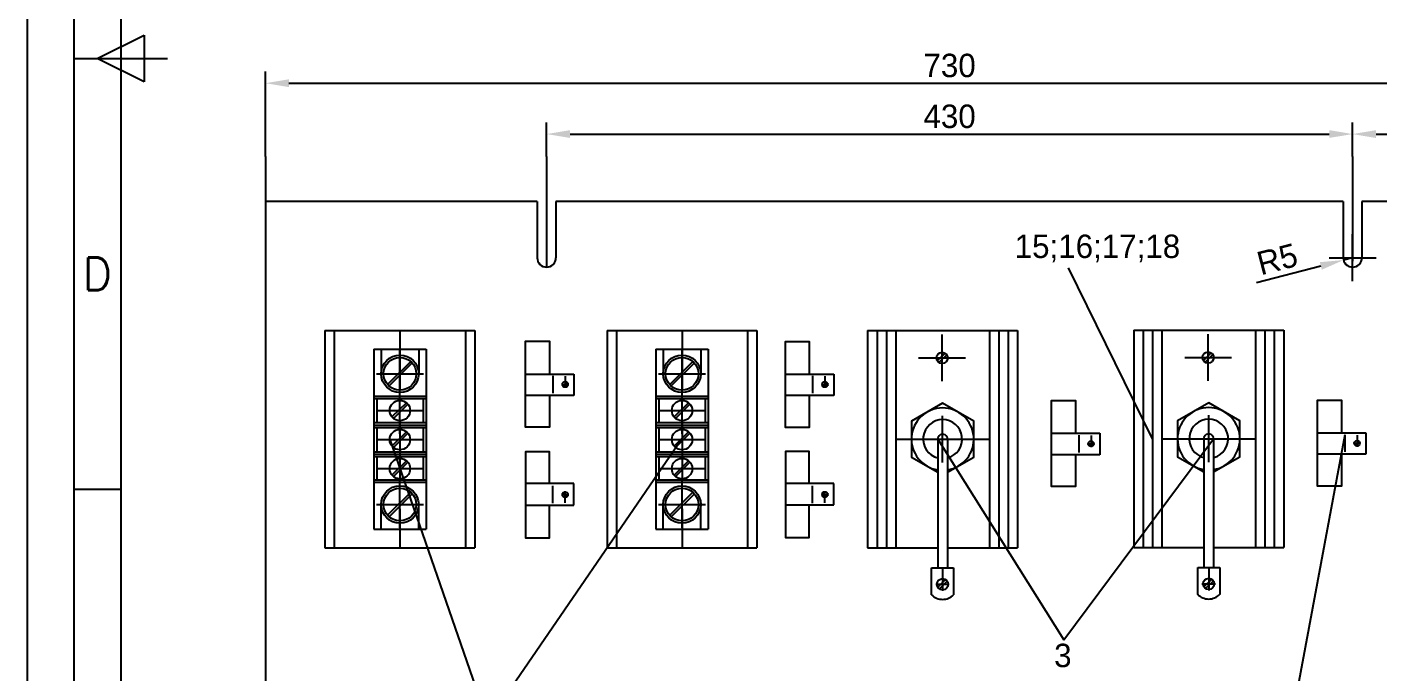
# Model space of a CAD drawing. Header units: millimetres. Extents: x 11 to 641, y 11 to 543.
# Drawn here: x 10.6 to 154.9, y 93.6 to 162.6 of the extents above; entities that cross this region are included whole.
import ezdxf
from ezdxf.enums import TextEntityAlignment as Align

# ---------------------------------------------------------------- set-up
doc = ezdxf.new("R2010")
doc.units = ezdxf.units.MM
doc.linetypes.add('DASHED2', pattern=[9.525, 6.35, -3.175])
doc.layers.add('LIN_GR', color=3, linetype='Continuous')
doc.styles.add('ISO', font='SIMPLEX.shx')
doc.dimstyles.new('ISO-25', dxfattribs={"dimtxt": 2.5, "dimasz": 2.5, "dimexe": 1.25, "dimexo": 0.625, "dimtad": 1, "dimtxsty": 'Standard', "dimcen": 2.5, "dimadec": 0, "dimazin": 0, "dimtfac": 1, "dimtmove": 0, "dimatfit": 3, "dimfxl": 1, "dimarcsym": 0})

# ---------------------------------------------------------------- blocks, each defined once
blk = doc.blocks.new('a3')
at = {"color": 70}
for p, q in [((-412.5, 148.5), (-407.5, 151)), ((-407.5, 151), (-407.5, 146)), ((-415, 148.5), (-405, 148.5)), ((-407.5, 146), (-412.5, 148.5)), ((-410, 102.5), (-415, 102.5))]:
    blk.add_line(p, q, dxfattribs=at)
at = {"color": 240}
for points in [[(0, 297), (-420, 297), (-420, 0), (0, 0)], [(-5, 292), (-415, 292), (-415, 5), (-5, 5)]]:
    blk.add_lwpolyline(points, close=True, dxfattribs=at)
at = {"color": 70}
blk.add_lwpolyline([(-10, 287), (-410, 287), (-410, 10), (-10, 10)], close=True, dxfattribs=at)
at = {"color": 50, "style": 'ISO'}
blk.add_text('D', height=3.5, dxfattribs=at).set_placement((-412.5, 125.5), align=Align.MIDDLE)
blk = doc.blocks.new('*D7')
at = {"color": 0, "lineweight": -2, "transparency": 16777216}
for p, q in [((66.07, 148.74), (66.07, 152.38)), ((152.07, 148.74), (152.07, 152.38)), ((68.57, 151.13), (149.57, 151.13))]:
    blk.add_line(p, q, dxfattribs=at)
at = {"color": 0, "transparency": 16777216}
for points in [[(68.57, 151.55), (68.57, 150.72), (66.07, 151.13)], [(149.57, 151.55), (149.57, 150.72), (152.07, 151.13)]]:
    blk.add_solid(points, dxfattribs=at)
at = {"layer": 'Defpoints', "color": 0, "transparency": 16777216}
for p in [(152.07, 151.13), (66.07, 148.11), (152.07, 148.11)]:
    blk.add_point(p, dxfattribs=at)
at = {"color": 0, "transparency": 16777216, "insert": (109.07, 153.01), "char_height": 2.5, "attachment_point": 5}
blk.add_mtext('430', dxfattribs=at)
blk = doc.blocks.new('*D8')
at = {"color": 0, "lineweight": -2, "transparency": 16777216}
for p, q in [((36.07, 148.74), (36.07, 157.81)), ((182.07, 148.74), (182.07, 157.81)), ((38.57, 156.56), (179.57, 156.56))]:
    blk.add_line(p, q, dxfattribs=at)
at = {"color": 0, "transparency": 16777216}
for points in [[(38.57, 156.98), (38.57, 156.15), (36.07, 156.56)], [(179.57, 156.98), (179.57, 156.15), (182.07, 156.56)]]:
    blk.add_solid(points, dxfattribs=at)
at = {"layer": 'Defpoints', "color": 0, "transparency": 16777216}
for p in [(182.07, 156.56), (36.07, 148.11), (182.07, 148.11)]:
    blk.add_point(p, dxfattribs=at)
at = {"color": 0, "transparency": 16777216, "insert": (109.07, 158.44), "char_height": 2.5, "attachment_point": 5}
blk.add_mtext('730', dxfattribs=at)
blk = doc.blocks.new('*D9')
at = {"color": 0, "lineweight": -2, "transparency": 16777216}
for p, q in [((152.07, 148.74), (152.07, 152.38)), ((182.07, 148.74), (182.07, 152.38)), ((154.57, 151.13), (179.57, 151.13))]:
    blk.add_line(p, q, dxfattribs=at)
at = {"color": 0, "transparency": 16777216}
for points in [[(154.57, 151.55), (154.57, 150.71), (152.07, 151.13)], [(179.57, 151.55), (179.57, 150.71), (182.07, 151.13)]]:
    blk.add_solid(points, dxfattribs=at)
at = {"layer": 'Defpoints', "color": 0, "transparency": 16777216}
for p in [(182.07, 151.13), (152.07, 148.11), (182.07, 148.11)]:
    blk.add_point(p, dxfattribs=at)
at = {"color": 0, "transparency": 16777216, "insert": (167.07, 153), "char_height": 2.5, "attachment_point": 5}
blk.add_mtext('150', dxfattribs=at)

msp = doc.modelspace()

# ---------------------------------------------------------------- linework, layer by layer
at = {"color": 1}
for p, q in [((36.0687, 148.7364), (36.0687, 143.93)), ((66.0687, 148.7364), (66.0687, 143.93)), ((152.0687, 148.7364), (152.0687, 143.93)), ((66.0687, 143.93), (66.0687, 136.93)), ((152.0687, 135.43), (152.0687, 140.43)), ((141.8225, 135.2801), (148.6802, 137.0537)), ((149.5687, 137.93), (154.5687, 137.93)), ((152.0687, 137.93), (151.1005, 137.6796)), ((130.7154, 118.6074), (121.7492, 136.863)), ((108.2652, 124.7364), (108.2652, 129.7364)), ((136.6538, 124.7777), (136.6538, 129.7777)), ((105.7652, 127.2364), (110.7652, 127.2364)), ((134.1538, 127.2777), (139.1538, 127.2777)), ((50.4236, 119.1134), (50.4236, 124.1134)), ((80.5215, 119.1134), (80.5215, 124.1134)), ((47.9236, 121.6134), (52.9236, 121.6134)), ((78.0215, 121.6134), (83.0215, 121.6134)), ((108.3268, 116.0662), (108.3268, 121.0662)), ((136.7154, 116.1074), (136.7154, 121.1074)), ((49.3342, 118.5134), (59.7738, 88.4047)), ((59.7738, 88.4047), (80.5215, 118.6682)), ((103.3268, 118.5662), (113.3268, 118.5662)), ((105.8268, 118.5662), (110.8268, 118.5662)), ((107.8051, 118.5482), (121.2565, 97.1405)), ((121.2565, 97.1405), (137.2371, 118.59)), ((131.7154, 118.6074), (141.7154, 118.6074)), ((134.2154, 118.6074), (139.2154, 118.6074)), ((151.2353, 119.0418), (146.1323, 91.5554))]:
    msp.add_line(p, q, dxfattribs=at)
at = {"color": 1, "linetype": 'DASHED2'}
for p, q in [((152.0687, 143.93), (152.0687, 136.93)), ((50.4236, 130.1634), (50.4236, 106.9634)), ((80.5215, 130.1634), (80.5215, 106.9634)), ((50.4236, 123.0437), (50.4236, 128.0437)), ((80.5215, 123.0437), (80.5215, 128.0437)), ((47.9236, 125.5437), (52.9236, 125.5437)), ((78.0215, 125.5437), (83.0215, 125.5437)), ((47.955, 118.5134), (52.8923, 118.5134)), ((78.0528, 118.5134), (82.9901, 118.5134)), ((47.955, 115.4134), (52.8923, 115.4134)), ((78.0528, 115.4134), (82.9901, 115.4134)), ((50.4236, 109.0831), (50.4236, 114.0831)), ((80.5215, 109.0831), (80.5215, 114.0831)), ((47.9236, 111.5831), (52.9236, 111.5831)), ((78.0215, 111.5831), (83.0215, 111.5831))]:
    msp.add_line(p, q, dxfattribs=at)
at = {"color": 2}
for p, q in [((42.4204, 130.1634), (42.4204, 106.9634)), ((42.4204, 130.1634), (49.9019, 130.1634)), ((43.4204, 130.1634), (43.4204, 106.9634)), ((49.9019, 130.1634), (50.9454, 130.1634)), ((50.9454, 130.1634), (58.4204, 130.1634)), ((57.4204, 130.1634), (57.4204, 106.9634)), ((58.4204, 130.1634), (58.4204, 106.9634)), ((58.4204, 130.1634), (58.4204, 106.9634)), ((72.5182, 130.1634), (72.5182, 106.9634)), ((72.5182, 130.1634), (79.9997, 130.1634)), ((73.5182, 130.1634), (73.5182, 106.9634)), ((79.9997, 130.1634), (81.0432, 130.1634)), ((81.0432, 130.1634), (88.5182, 130.1634)), ((87.5182, 130.1634), (87.5182, 106.9634)), ((88.5182, 130.1634), (88.5182, 106.9634)), ((88.5182, 130.1634), (88.5182, 106.9634)), ((100.3268, 130.1662), (100.3268, 106.9662)), ((100.3268, 130.1662), (116.3268, 130.1662)), ((101.3268, 130.1662), (101.3268, 106.9662)), ((102.3268, 130.1662), (102.3268, 106.9662)), ((103.3268, 130.1662), (103.3268, 106.9662)), ((113.3268, 130.1662), (113.3268, 106.9662)), ((114.3268, 130.1662), (114.3268, 106.9662)), ((115.3268, 130.1662), (115.3268, 106.9662)), ((116.3268, 130.1662), (116.3268, 106.9662)), ((116.3268, 130.1662), (116.3268, 106.9662)), ((128.7154, 130.2074), (144.7154, 130.2074)), ((128.7154, 130.2074), (128.7154, 107.0074)), ((129.7154, 130.2074), (129.7154, 107.0074)), ((130.7154, 130.2074), (130.7154, 107.0074)), ((131.7154, 130.2074), (131.7154, 107.0074)), ((141.7154, 130.2074), (141.7154, 107.0074)), ((142.7154, 130.2074), (142.7154, 107.0074)), ((143.7154, 130.2074), (143.7154, 107.0074)), ((144.7154, 130.2074), (144.7154, 107.0074)), ((144.7154, 130.2074), (144.7154, 107.0074)), ((47.6236, 128.1634), (47.6236, 108.9634)), ((47.6236, 128.1634), (53.2236, 128.1634)), ((48.4236, 128.1634), (48.4236, 125.5437)), ((52.4236, 128.1634), (52.4236, 125.5437)), ((53.2236, 128.1634), (53.2236, 108.9634)), ((77.7215, 128.1634), (77.7215, 108.9634)), ((77.7215, 128.1634), (83.3215, 128.1634)), ((78.5215, 128.1634), (78.5215, 125.5437)), ((82.5215, 128.1634), (82.5215, 125.5437)), ((83.3215, 128.1634), (83.3215, 108.9634)), ((108.5906, 127.7405), (107.7582, 126.9156)), ((108.7645, 127.5691), (107.9367, 126.7344)), ((136.9792, 127.7818), (136.1468, 126.9568)), ((137.1531, 127.6104), (136.3253, 126.7756)), ((51.5867, 126.8496), (49.1058, 124.3941)), ((51.7415, 126.6932), (49.2606, 124.2378)), ((63.8314, 125.5165), (68.987, 125.5165)), ((68.987, 125.5165), (68.987, 123.2316)), ((81.6845, 126.8496), (79.2036, 124.3941)), ((81.8393, 126.6932), (79.3584, 124.2378)), ((91.5459, 125.5067), (96.7014, 125.5067)), ((96.7014, 125.5067), (96.7014, 123.2218)), ((66.7437, 125.3305), (66.7437, 123.4815)), ((67.6969, 124.406), (68.4115, 124.406)), ((68.2169, 124.6581), (67.8007, 124.2456)), ((68.3039, 124.5723), (67.89, 124.155)), ((68.0557, 125.2817), (68.0557, 124.049)), ((94.4581, 125.3207), (94.4581, 123.4716)), ((95.4113, 124.3961), (96.1259, 124.3961)), ((95.9313, 124.6482), (95.5151, 124.2357)), ((96.0183, 124.5625), (95.6044, 124.1451)), ((95.7701, 125.2718), (95.7701, 124.0391)), ((47.6236, 123.1634), (53.2236, 123.1634)), ((47.6236, 122.9009), (53.2236, 122.9009)), ((47.955, 122.9009), (47.955, 120.3258)), ((52.8923, 122.9009), (52.8923, 120.3258)), ((68.987, 123.2316), (63.8314, 123.2316)), ((77.7215, 123.1634), (83.3215, 123.1634)), ((77.7215, 122.9009), (83.3215, 122.9009)), ((78.0528, 122.9009), (78.0528, 120.3258)), ((82.9901, 122.9009), (82.9901, 120.3258)), ((96.7014, 123.2218), (91.5459, 123.2218)), ((51.1166, 122.454), (49.5759, 120.9291)), ((51.2714, 122.2977), (49.7307, 120.7727)), ((81.2144, 122.454), (79.6737, 120.9291)), ((81.3692, 122.2977), (79.8285, 120.7727)), ((47.6236, 120.3258), (53.2236, 120.3258)), ((47.6236, 120.0634), (53.2236, 120.0634)), ((47.6236, 119.8009), (53.2236, 119.8009)), ((47.955, 119.8009), (47.955, 117.2258)), ((52.8923, 119.8009), (52.8923, 117.2258)), ((77.7215, 120.3258), (83.3215, 120.3258)), ((77.7215, 120.0634), (83.3215, 120.0634)), ((77.7215, 119.8009), (83.3215, 119.8009)), ((78.0528, 119.8009), (78.0528, 117.2258)), ((82.9901, 119.8009), (82.9901, 117.2258)), ((51.1166, 119.354), (49.5759, 117.8291)), ((51.2714, 119.1977), (49.7307, 117.6727)), ((81.2144, 119.354), (79.6737, 117.8291)), ((81.3692, 119.1977), (79.8285, 117.6727)), ((107.8051, 118.5482), (107.8129, 104.827)), ((108.8485, 118.5841), (108.8563, 104.827)), ((119.9345, 119.1866), (125.09, 119.1866)), ((122.8467, 119.0006), (122.8467, 117.1515)), ((124.3199, 118.3281), (123.9037, 117.9156)), ((124.1587, 118.9517), (124.1587, 117.719)), ((125.09, 119.1866), (125.09, 116.9017)), ((136.1937, 118.5894), (136.2015, 104.8682)), ((137.2371, 118.6254), (137.2449, 104.8682)), ((148.3231, 119.2278), (153.4786, 119.2278)), ((151.2353, 119.0418), (151.2353, 117.1928)), ((152.7085, 118.3693), (152.2923, 117.9569)), ((152.7955, 118.2836), (152.3816, 117.8663)), ((152.5473, 118.9929), (152.5473, 117.7602)), ((153.4786, 119.2278), (153.4786, 116.9429)), ((47.6236, 117.2258), (53.2236, 117.2258)), ((47.6236, 116.9634), (53.2236, 116.9634)), ((77.7215, 117.2258), (83.3215, 117.2258)), ((77.7215, 116.9634), (83.3215, 116.9634)), ((125.09, 116.9017), (119.9345, 116.9017)), ((123.7999, 118.076), (124.5145, 118.076)), ((124.4069, 118.2424), (123.993, 117.825)), ((153.4786, 116.9429), (148.3231, 116.9429)), ((152.1885, 118.1173), (152.9031, 118.1173)), ((47.6236, 116.7009), (53.2236, 116.7009)), ((47.955, 116.7009), (47.955, 114.1258)), ((51.1166, 116.254), (49.5759, 114.7291)), ((51.2714, 116.0977), (49.7307, 114.5727)), ((52.8923, 116.7009), (52.8923, 114.1258)), ((77.7215, 116.7009), (83.3215, 116.7009)), ((78.0528, 116.7009), (78.0528, 114.1258)), ((81.2144, 116.254), (79.6737, 114.7291)), ((81.3692, 116.0977), (79.8285, 114.5727)), ((82.9901, 116.7009), (82.9901, 114.1258)), ((47.6236, 114.2258), (53.2236, 114.2258)), ((47.6236, 113.9634), (53.2236, 113.9634)), ((77.7215, 114.2258), (83.3215, 114.2258)), ((77.7215, 113.9634), (83.3215, 113.9634)), ((51.5867, 112.889), (49.1058, 110.4335)), ((51.7415, 112.7326), (49.2606, 110.2771)), ((68.987, 113.8182), (63.8314, 113.8182)), ((66.7437, 111.7193), (66.7437, 113.5683)), ((67.6969, 112.6438), (68.4115, 112.6438)), ((68.2169, 112.3918), (67.8007, 112.8042)), ((68.3039, 112.4775), (67.89, 112.8948)), ((68.0557, 111.7681), (68.0557, 113.0009)), ((68.987, 111.5333), (68.987, 113.8182)), ((81.6845, 112.889), (79.2036, 110.4335)), ((81.8393, 112.7326), (79.3584, 110.2771)), ((96.7014, 113.828), (91.5459, 113.828)), ((94.4581, 111.7291), (94.4581, 113.5782)), ((95.4113, 112.6537), (96.1259, 112.6537)), ((95.9313, 112.4016), (95.5151, 112.8141)), ((96.0183, 112.4873), (95.6044, 112.9047)), ((95.7701, 111.778), (95.7701, 113.0107)), ((96.7014, 111.5431), (96.7014, 113.828)), ((48.4236, 108.9634), (48.4236, 111.5831)), ((52.4236, 108.9634), (52.4236, 111.5831)), ((63.8314, 111.5333), (68.987, 111.5333)), ((78.5215, 108.9634), (78.5215, 111.5831)), ((82.5215, 108.9634), (82.5215, 111.5831)), ((91.5459, 111.5431), (96.7014, 111.5431)), ((47.6236, 108.9634), (53.2236, 108.9634)), ((77.7215, 108.9634), (83.3215, 108.9634)), ((42.4204, 106.9634), (49.9053, 106.9634)), ((49.9053, 106.9634), (50.9487, 106.9634)), ((50.9487, 106.9634), (58.4204, 106.9634)), ((72.5182, 106.9634), (80.0031, 106.9634)), ((80.0031, 106.9634), (81.0465, 106.9634)), ((81.0465, 106.9634), (88.5182, 106.9634)), ((100.3268, 106.9662), (107.8116, 106.9662)), ((108.8551, 106.9662), (116.3268, 106.9662)), ((128.7154, 107.0074), (136.2002, 107.0074)), ((137.2437, 107.0074), (144.7154, 107.0074)), ((107.15, 101.9365), (107.15, 104.827)), ((107.15, 104.827), (109.4979, 104.827)), ((108.3268, 104.827), (108.3268, 102.3616)), ((109.4979, 104.827), (109.4979, 101.9365)), ((135.5386, 104.8682), (137.8865, 104.8682)), ((135.5386, 101.9777), (135.5386, 104.8682)), ((136.7154, 104.8682), (136.7154, 102.4028)), ((137.8865, 104.8682), (137.8865, 101.9777)), ((107.6093, 103.0757), (109.0385, 103.0757)), ((108.6493, 103.5798), (107.8169, 102.7548)), ((108.8232, 103.4083), (107.9954, 102.5736)), ((135.9979, 103.1169), (137.4271, 103.1169)), ((137.0379, 103.621), (136.2055, 102.796)), ((137.2118, 103.4496), (136.384, 102.6148))]:
    msp.add_line(p, q, dxfattribs=at)
for points in [[(66.3868, 123.2316), (66.3868, 119.8267), (63.8314, 119.8267), (63.8314, 129.0111), (66.3868, 129.0111), (66.3868, 125.5165)], [(94.1012, 123.2218), (94.1012, 119.8168), (91.5459, 119.8168), (91.5459, 129.0013), (94.1012, 129.0013), (94.1012, 125.5067)], [(122.4898, 116.9017), (122.4898, 113.4967), (119.9345, 113.4967), (119.9345, 122.6812), (122.4898, 122.6812), (122.4898, 119.1866)], [(150.8784, 116.9429), (150.8784, 113.538), (148.3231, 113.538), (148.3231, 122.7224), (150.8784, 122.7224), (150.8784, 119.2278)], [(108.8505, 115.0285), (111.6523, 116.6462), (111.6523, 120.4862), (108.3268, 122.4062), (105.0012, 120.4862), (105.0012, 116.6462), (107.8071, 115.0262)], [(137.2391, 115.0698), (140.0409, 116.6874), (140.0409, 120.5274), (136.7154, 122.4474), (133.3898, 120.5274), (133.3898, 116.6874), (136.1957, 115.0675)], [(66.3868, 113.8182), (66.3868, 117.2231), (63.8314, 117.2231), (63.8314, 108.0387), (66.3868, 108.0387), (66.3868, 111.5333)], [(94.1012, 113.828), (94.1012, 117.233), (91.5459, 117.233), (91.5459, 108.0485), (94.1012, 108.0485), (94.1012, 111.5431)]]:
    msp.add_lwpolyline(points, dxfattribs=at)
for centre, radius in [((50.4236, 125.5437), 2), ((50.4236, 125.5437), 1.7488), ((80.5215, 125.5437), 2), ((80.5215, 125.5437), 1.7488), ((108.2652, 127.2364), 0.6), ((136.6538, 127.2777), 0.6), ((68.0542, 124.406), 0.3), ((95.7686, 124.3961), 0.3), ((50.4236, 121.6134), 1.0895), ((80.5215, 121.6134), 1.0895), ((50.4236, 118.5134), 1.0895), ((80.5215, 118.5134), 1.0895), ((124.1572, 118.076), 0.3), ((152.5458, 118.1173), 0.3), ((50.4236, 115.4134), 1.0895), ((80.5215, 115.4134), 1.0895), ((50.4236, 111.5831), 2), ((50.4236, 111.5831), 1.7488), ((68.0542, 112.6438), 0.3), ((80.5215, 111.5831), 2), ((80.5215, 111.5831), 1.7488), ((95.7686, 112.6537), 0.3), ((108.3239, 103.0757), 0.6), ((136.7125, 103.1169), 0.6)]:
    msp.add_circle(centre, radius, dxfattribs=at)
for centre, radius, start, end in [((108.3268, 118.5662), 3.3255, 279.058811, 261.006353), ((136.7154, 118.6074), 3.3255, 279.058811, 261.006353), ((108.3268, 118.5662), 2.0799, 284.559849, 255.505315), ((136.7154, 118.6074), 2.0799, 284.559849, 255.505315), ((108.3268, 118.5662), 0.522, 358.091952, 181.973212), ((136.7154, 118.6074), 0.522, 358.091952, 181.973212), ((108.3239, 103.0757), 1.6197, 223.546869, 316.453131), ((136.7125, 103.1169), 1.6197, 223.546869, 316.453131)]:
    msp.add_arc(centre, radius, start, end, dxfattribs=at)
at = {"color": 1}
msp.add_solid([(148.5758, 137.4571), (148.7845, 136.6503), (151.1005, 137.6796)], dxfattribs=at)
at = {"layer": 'LIN_GR', "color": 3}
for p, q in [((36.0687, 143.93), (36.0687, 63.93)), ((65.0687, 143.93), (36.0687, 143.93)), ((55.6297, 143.93), (49.3187, 143.93)), ((65.0687, 143.93), (65.0687, 137.93)), ((151.0687, 143.93), (67.0687, 143.93)), ((67.0687, 143.93), (67.0687, 137.93)), ((151.0687, 143.93), (151.0687, 137.93)), ((182.0687, 143.93), (153.0687, 143.93)), ((153.0687, 143.93), (153.0687, 137.93)), ((36.0687, 102.2778), (36.0687, 95.6652))]:
    msp.add_line(p, q, dxfattribs=at)
for centre, end in [((66.0687, 137.93), 360), ((152.0687, 137.93), 0)]:
    msp.add_arc(centre, 1, 180, end, dxfattribs=at)

# ---------------------------------------------------------------- block references
msp.add_blockref('a3', (430.6373, 10.7007))

# ---------------------------------------------------------------- texts
at = {"color": 1}
for s, p in [('15;16;17;18', (116.0146, 137.8993)), ('3', (120.223, 94.2245))]:
    msp.add_text(s, height=2.5, dxfattribs=at).set_placement(p)
msp.add_text('R5', height=2.5, rotation=14.500589, dxfattribs=at).set_placement((142.2711, 136.0417))

# ---------------------------------------------------------------- dimensions: what is measured, and where the dimension line sits
for base, p1, p2, picture, middle in [((182.0687, 156.5643), (36.0687, 148.1114), (182.0687, 148.1114), '*D8', (109.0687, 158.4393)), ((152.0687, 151.133), (66.0687, 148.1114), (152.0687, 148.1114), '*D7', (109.0687, 153.008)), ((182.0687, 151.1294), (152.0687, 148.1114), (182.0687, 148.1114), '*D9', (167.0687, 153.0044))]:
    dim = msp.add_linear_dim(base=base, p1=p1, p2=p2, dimstyle='ISO-25', override={"dimlfac": 5}, dxfattribs=at)
    dim.commit()
    dim.dimension.update_dxf_attribs({"geometry": picture, "text_midpoint": middle})

doc.saveas('drawing.dxf')
